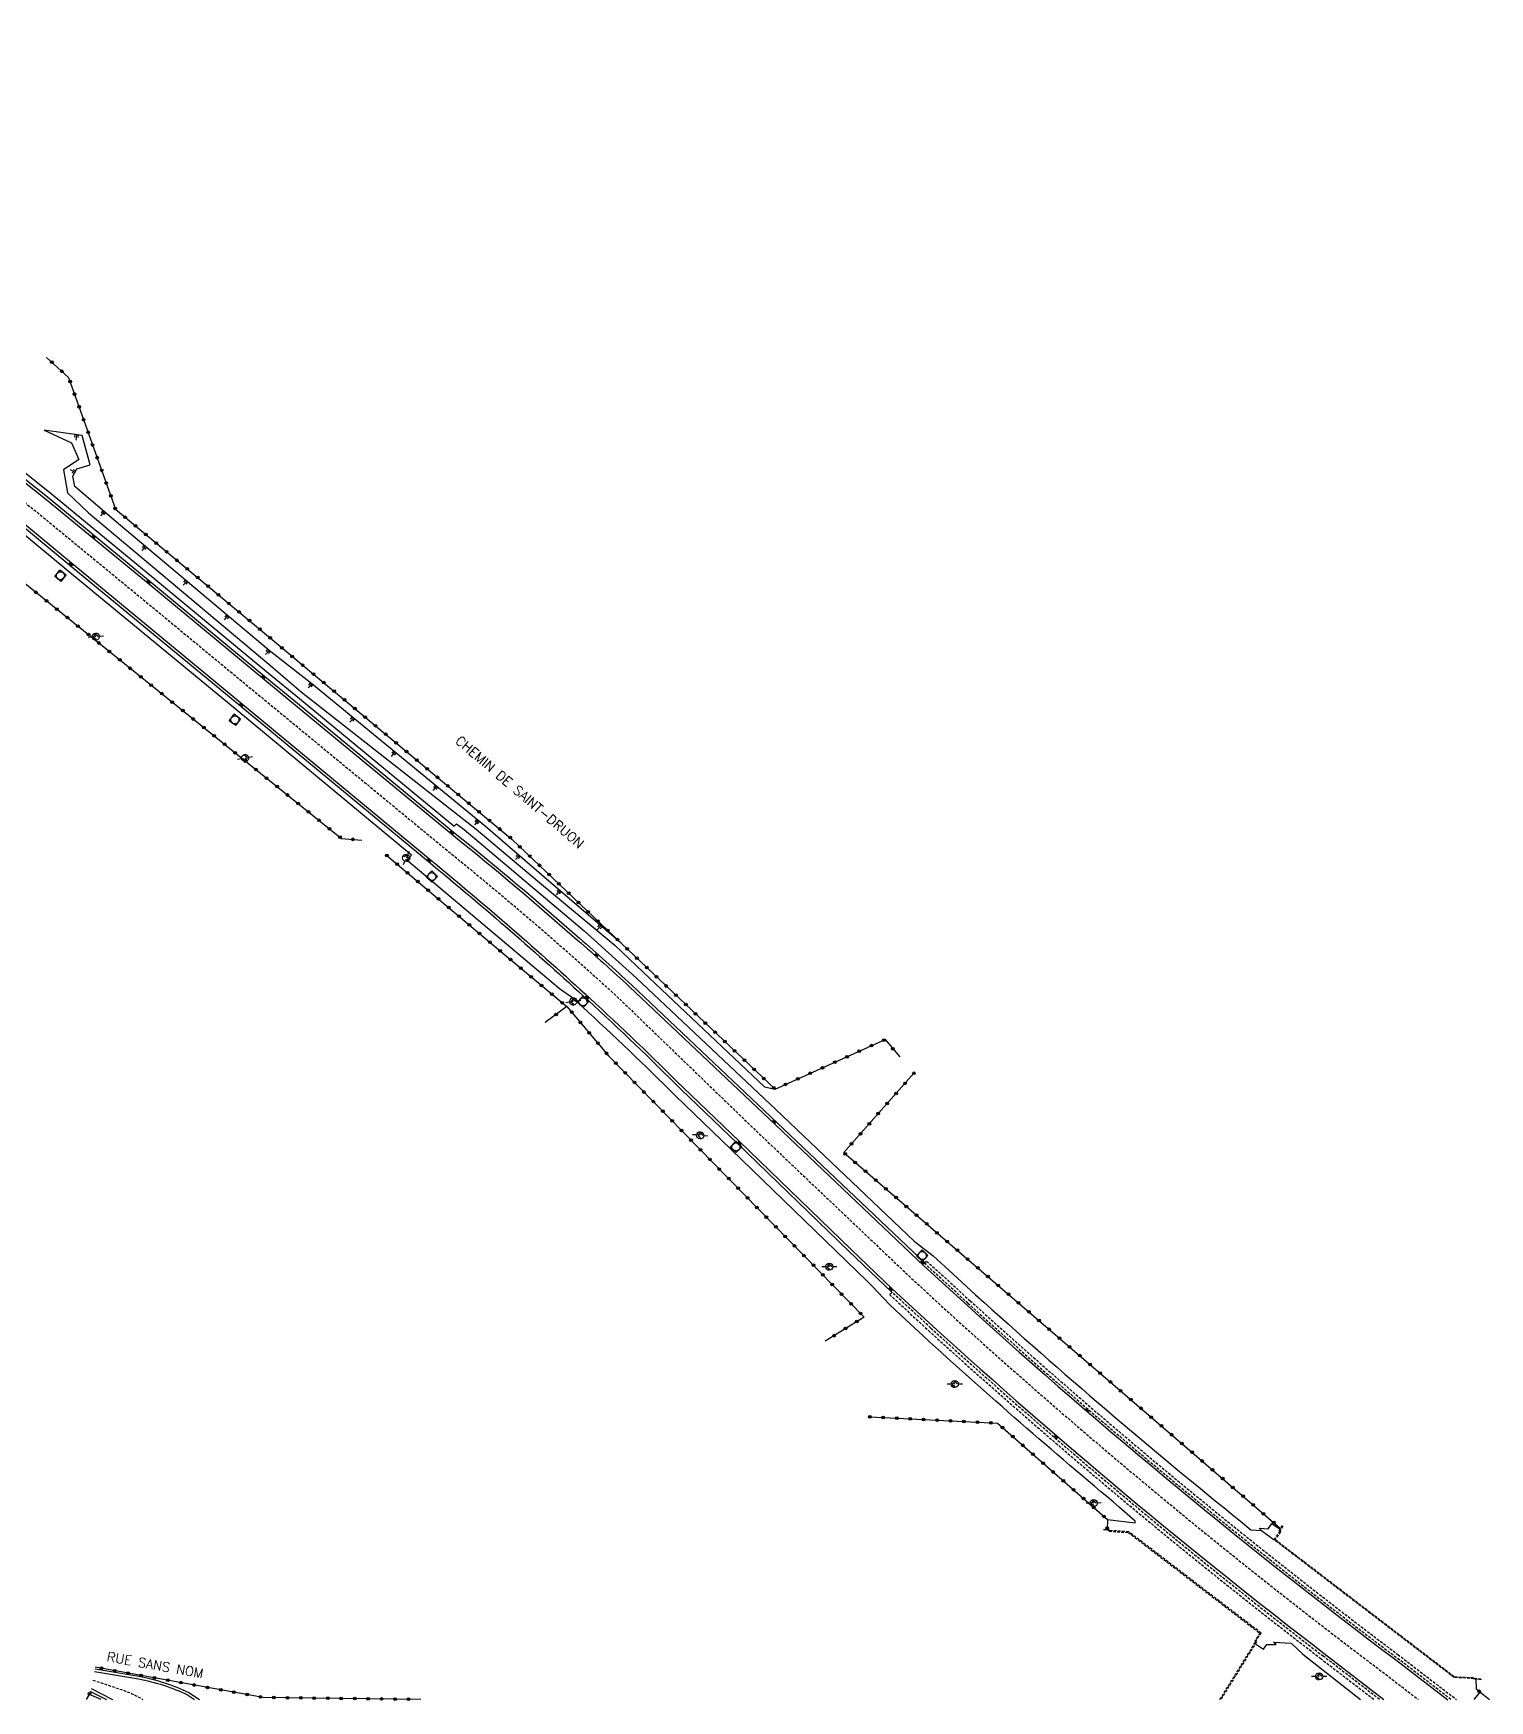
# Model space of a CAD drawing. Header units: millimetres. Extents: x 84999 to 86000, y 139000 to 140000.
# Drawn here: x 85635 to 85905.5, y 138999.8 to 139309.3 of the extents above; entities that cross this region are included whole.
import ezdxf
from ezdxf.enums import TextEntityAlignment as Align

# ---------------------------------------------------------------- set-up
doc = ezdxf.new("R2010")
doc.units = ezdxf.units.MM
doc.linetypes.add('DASHED', pattern=[0.75, 0.5, -0.25])
doc.layers.get('0').update_dxf_attribs({"linetype": 'CONTINUOUS'})
for name, color, linetype in [('W0001', 6, 'DASHED'), ('W0008', 7, 'CONTINUOUS'), ('W0112', 1, 'DASHED'), ('W0211', 2, 'CONTINUOUS'), ('W0322', 7, 'CONTINUOUS'), ('W0334', 7, 'CONTINUOUS'), ('W0400', 7, 'CONTINUOUS'), ('W0420', 7, 'CONTINUOUS'), ('W0471', 7, 'CONTINUOUS'), ('W0989', 7, 'CONTINUOUS')]:
    doc.layers.add(name, color=color, linetype=linetype)
doc.styles.get("Standard").update_dxf_attribs({"font": 'romans.shx', "width": 0.85})

# ---------------------------------------------------------------- blocks, each defined once
blk = doc.blocks.new('T400')
for p, q in [((-0.15, 0.3), (0.15, 0.3)), ((-0.15, -0.25), (-0.15, 0.3)), ((-0.15, 0.15), (0.15, 0.15)), ((-0.15, 0), (0.15, 0)), ((0.15, 0.3), (0.15, -0.25)), ((-0.15, -0.15), (0.15, -0.15)), ((-0.15, -0.25), (-0.15, -0.3)), ((-0.15, -0.3), (0.15, -0.3)), ((0.15, -0.3), (0.15, -0.25))]:
    blk.add_line(p, q)
blk = doc.blocks.new('T420')
for p, q in [((0.75, 0.75), (-0.75, 0.75)), ((-0.75, 0.75), (-0.75, -0.75)), ((0.75, 0.75), (0.75, -0.75)), ((0.75, -0.75), (-0.75, -0.75))]:
    blk.add_line(p, q)
blk.add_ellipse((0, 0), major_axis=(-0.53, 0.53), ratio=1, start_param=3.926991, end_param=10.210176)
blk = doc.blocks.new('T471')
for p, q in [((-0.333334, 0.333334), (-0.333334, -0.333334)), ((-0.333334, 0.333334), (0.333334, 0.333334)), ((-0.333334, 0), (0, 0)), ((0.500001, 0.500001), (1.000002, 1.000002)), ((-0.500001, -0.500001), (-1.000002, -1.000002)), ((-0.333334, -0.333334), (0.333334, -0.333334))]:
    blk.add_line(p, q)
blk.add_ellipse((0, 0), major_axis=(0.471405, 0.471405), ratio=1, start_param=5.4977871438, end_param=11.780972451)
blk = doc.blocks.new('t211o')
at = {"color": 0, "linetype": 'Continuous'}
for p, q in [((-0.29, 0.5), (-0.29, 0)), ((0, 1), (0, 0)), ((0.29, 0.5), (0.29, 0))]:
    blk.add_line(p, q, dxfattribs=at)
blk = doc.blocks.new('t322o')
at = {"color": 0, "linetype": 'Continuous'}
for radius in [0.25, 0.15]:
    blk.add_circle((0, 0), radius, dxfattribs=at)

msp = doc.modelspace()

# ---------------------------------------------------------------- linework, layer by layer
at = {"layer": 'W0001', "flags": 128}
for points in [[(85528.56, 139297.33), (85549.7, 139283.58), (85579.74, 139262.77), (85598.19, 139249.54), (85605.39, 139244.19), (85617.67, 139234.78), (85635.44, 139220.66), (85654.82, 139204.72), (85676.13, 139187.11), (85681.85, 139182.41), (85711.18, 139158.22, -0.01059), (85734.16, 139138.85, -0.0058), (85743.75, 139130.22), (85768.55, 139106.28), (85771.35, 139103.61), (85798.15, 139078.17), (85806.25, 139070.73, 0.022799), (85886, 139004.81), (85892.22, 139000.03)], [(85646.1, 139003.6), (85651.37, 139001.84, -0.058179), (85655.38, 139000)]]:
    msp.add_lwpolyline(points, format="xyb", dxfattribs=at)
at = {"layer": 'W0008'}
for points in [[(85519.04, 139308.93), (85529.52, 139302.19), (85551.76, 139286.88), (85558.88, 139281.7), (85599.95, 139251.85), (85607.18, 139246.47), (85619.5, 139237.04), (85637.32, 139222.88), (85656.72, 139206.92), (85678.02, 139189.32), (85683.75, 139184.62), (85713.06, 139160.43, -0.010585), (85736.13, 139140.99, -0.005809), (85745.79, 139132.3), (85771.66, 139107.85), (85800.45, 139080.53), (85808.52, 139073.11, 0.0228), (85888.03, 139007.39), (85897.76, 138999.91)], [(85505.22, 139306.92), (85547.1, 139280.32, -0.013675), (85577.63, 139260.2), (85596.41, 139246.89), (85612.82, 139234.56), (85624.61, 139225.2), (85632.28, 139219.18), (85642.53, 139210.69), (85673.51, 139185.1), (85709.1, 139155.64, -0.014167), (85738.42, 139130.17, -0.009852), (85755.71, 139113.63), (85766.12, 139103.64), (85786.85, 139083.62), (85794.63, 139076.19), (85802.08, 139069.33, 0.020882), (85874.77, 139008.55), (85885.88, 139000)], [(85646.42, 139005.2), (85654.56, 139003.82, -0.065203), (85663.7, 139000.84), (85665, 139000, 0.222496)], [(85645.78, 139002.01), (85649.74, 139000, -0.16149)]]:
    msp.add_lwpolyline(points, format="xyb", dxfattribs=at)
at = {"layer": 'W0112'}
for points in [[(85898.32, 139000), (85888.1, 139007.87, -0.0228), (85808.62, 139073.57), (85800.56, 139080.96), (85800.94, 139081.39), (85803.71, 139078.9), (85809.02, 139074.01, 0.0228), (85888.46, 139008.35), (85899.33, 139000)], [(85885.06, 139000), (85874.46, 139008.15, -0.020882), (85801.75, 139068.96), (85794.49, 139075.64), (85794.06, 139075.18)], [(85794.06, 139075.18), (85801.32, 139068.49, 0.020883), (85874.08, 139007.65), (85884.03, 139000)]]:
    msp.add_lwpolyline(points, format="xyb", dxfattribs=at)
for points in [[(85833.81, 139031.61), (85834.92, 139031.52), (85834.91, 139031.37), (85833.8, 139031.46)], [(85867.13, 139032.19), (85866.53, 139031.23), (85866.4, 139031.31), (85867.02, 139032.3)], [(85855.42, 139000), (85862.09, 139010.76), (85862.21, 139010.68), (85855.6, 139000)], [(85904.01, 139003.67), (85902.61, 139003.77), (85902.62, 139003.92), (85904, 139003.82)]]:
    msp.add_lwpolyline(points, dxfattribs=at)
for points in [[(85862.01, 139010.73), (85863.06, 139012.32), (85838.48, 139031.14), (85834.83, 139031.36), (85834.82, 139031.22), (85838.43, 139030.99), (85862.86, 139012.29), (85861.89, 139010.81)], [(85902.57, 139003.89), (85898.92, 139004.07), (85865.49, 139029.66), (85866.53, 139031.21), (85866.66, 139031.13), (85865.69, 139029.69), (85898.97, 139004.22), (85902.58, 139004.04)]]:
    msp.add_lwpolyline(points, close=True, dxfattribs=at)
at = {"layer": 'W0211'}
for points in [[(85744.22, 139140.4), (85729.43, 139153.12), (85719, 139162.07), (85686.76, 139188.56), (85678.83, 139194.75), (85650.88, 139218.29), (85642.77, 139225.17), (85642.37, 139227.13), (85643.1, 139228.48), (85645.61, 139229.19), (85644.1, 139234.69), (85637.08, 139235.66)], [(85637.08, 139235.66), (85642.13, 139233.28), (85643.5, 139230.19), (85640.64, 139228.28), (85641.38, 139224.02), (85645.24, 139220.37), (85679.15, 139191.91), (85684.76, 139187.1), (85717.28, 139161.55), (85728.65, 139152), (85743.1, 139139.98), (85748.28, 139135.01), (85770.81, 139113.76), (85772.79, 139113.31)], [(85647.62, 139000), (85645.45, 139000.94)]]:
    msp.add_lwpolyline(points, dxfattribs=at)
at = {"layer": 'W0322'}
for points in [[(85553.28, 139266.6), (85598.6, 139235.29), (85692.28, 139159.86), (85696.03, 139159.56)], [(85637.52, 139249.16), (85641.6, 139245.45), (85650.3, 139220.99), (85680.94, 139195.5), (85687.06, 139190.38), (85723.99, 139159.67), (85744.22, 139140.4), (85772.79, 139113.31), (85793.23, 139122.52), (85795.96, 139119.33)], [(85700.72, 139156.67), (85722.63, 139138.24), (85734.13, 139128.65), (85741.86, 139119.52), (85789.32, 139071), (85782.09, 139066.51)], [(85734.13, 139128.65), (85730.13, 139125.66)], [(85798.6, 139116.25), (85785.55, 139101.52), (85808.85, 139081.51), (85866.68, 139031.76)], [(85790.4, 139052.45), (85814.13, 139051.3), (85834.53, 139033.4), (85834.45, 139031.56)], [(85707.01, 139000), (85677.72, 139000.37), (85646.54, 139006)], [(85902.93, 139003.75), (85902.99, 139001.98), (85905.52, 139000)], [(85645.49, 139001.02), (85644.88, 139000)]]:
    msp.add_lwpolyline(points, dxfattribs=at)
at = {"layer": 'W0334'}
for points in [[(85519.34, 139309.33), (85529.83, 139302.59), (85552.08, 139287.26), (85559.21, 139282.08), (85600.28, 139252.23), (85607.52, 139246.85), (85619.84, 139237.41), (85637.66, 139223.25), (85657.06, 139207.29), (85678.37, 139189.68), (85684.1, 139184.98), (85713.41, 139160.8, -0.010584), (85736.49, 139141.35, -0.00581), (85746.16, 139132.65), (85772.03, 139108.19), (85800.83, 139080.86)], [(85513.19, 139301.28), (85546.84, 139279.9, -0.013675), (85577.35, 139259.79), (85596.11, 139246.49), (85612.51, 139234.17), (85624.3, 139224.8), (85631.97, 139218.79), (85642.22, 139210.31), (85673.19, 139184.72), (85708.78, 139155.26, -0.014167), (85738.08, 139129.81, -0.009854), (85755.36, 139113.27), (85765.77, 139103.28), (85786.51, 139083.25), (85794.49, 139075.64)], [(85609.37, 139246.6), (85620.19, 139238.3), (85638.03, 139224.13), (85657.44, 139208.16), (85678.74, 139190.56), (85684.47, 139185.86), (85713.21, 139162.15), (85713.61, 139162.57), (85715.05, 139161.51), (85737.33, 139142.71), (85747.03, 139133.97), (85772.92, 139109.51), (85798.63, 139085.1), (85802.18, 139082.38), (85805.8, 139079.03), (85810.05, 139075.13, 0.014157), (85859.27, 139033.07), (85861.18, 139031.49), (85863.16, 139031.39), (85865.49, 139029.66)], [(85834.54, 139033.42), (85839.7, 139032.82), (85839.71, 139033.13), (85836.73, 139035.72, -0.01061), (85800.35, 139067.43), (85797, 139070.52), (85794.14, 139073.24), (85790.86, 139076.73), (85789.89, 139077.64), (85764.67, 139102.13), (85754.24, 139112.13, 0.00986), (85737, 139128.63, 0.000787), (85735.41, 139130.09), (85732.79, 139131.91), (85704.39, 139155.84), (85705.28, 139156.76), (85672.51, 139183.89), (85641.53, 139209.48), (85631.29, 139217.96)], [(85646.5, 139005.69), (85654.64, 139004.32, -0.065453), (85663.94, 139001.28), (85665.91, 139000, 0.206474)], [(85645.55, 139001.56), (85648.64, 139000, -0.158596)]]:
    msp.add_lwpolyline(points, format="xyb", dxfattribs=at)
for points in [[(85863.16, 139031.39), (85862.8, 139031.78), (85864.38, 139031.7), (85865.06, 139032.67), (85866.61, 139031.63)], [(85862.01, 139010.35), (85863.51, 139009.36), (85864.15, 139010.23), (85865.89, 139010.18), (85865.39, 139010.62), (85868.63, 139010.43), (85870.79, 139008.41), (85881.53, 139000)], [(85903.74, 139001.39), (85902.59, 139000)]]:
    msp.add_lwpolyline(points, dxfattribs=at)

# ---------------------------------------------------------------- block references
at = {"layer": 'W0211'}
for p, rotation in [((85643.13, 139234.82), 172.085968269642), ((85642.76, 139227.85), 61.8003206710591), ((85648.24, 139220.53), 139.720756725177), ((85655.88, 139214.08), 139.884889089435), ((85663.53, 139207.63), 139.884889089435), ((85671.18, 139201.19), 139.884889089435), ((85678.83, 139194.75), 139.884889089435), ((85686.76, 139188.56), 140.580647035998), ((85694.49, 139182.21), 140.580647035998), ((85702.21, 139175.86), 140.580647035998), ((85709.94, 139169.51), 140.580647035998), ((85717.66, 139163.16), 140.580647035998), ((85725.27, 139156.68), 139.373887154917), ((85732.86, 139150.17), 139.311706020724), ((85740.44, 139143.65), 139.311706020724)]:
    msp.add_blockref('t211o', p, dxfattribs=dict(at, rotation=rotation))
at = {"layer": 'W0322'}
for p, rotation in [((85638.5, 139248.26), 137.804607265894), ((85640.36, 139246.58), 137.804607265894), ((85641.87, 139244.68), 109.5803279933279), ((85642.71, 139242.32), 109.5803279933279), ((85643.55, 139239.97), 109.5803279933279), ((85644.39, 139237.61), 109.5803279933279), ((85645.23, 139235.26), 109.5803279933279), ((85646.06, 139232.9), 109.5803279933279), ((85646.9, 139230.55), 109.5803279933279), ((85647.74, 139228.19), 109.5803279933279), ((85648.58, 139225.84), 109.5803279933279), ((85649.42, 139223.48), 109.5803279933279), ((85650.25, 139221.12), 109.5803279933279), ((85652.11, 139219.48), 140.253609594735), ((85654.03, 139217.88), 140.253609594735), ((85655.96, 139216.28), 140.253609594735), ((85657.88, 139214.69), 140.253609594735), ((85659.8, 139213.09), 140.253609594735), ((85661.72, 139211.49), 140.253609594735), ((85663.64, 139209.89), 140.253609594735), ((85665.57, 139208.29), 140.253609594735), ((85667.49, 139206.69), 140.253609594735), ((85635.53, 139205.55), 321.1593075873039), ((85637.48, 139203.98), 321.1593075873039), ((85669.41, 139205.09), 140.253609594735), ((85671.33, 139203.5), 140.253609594735), ((85639.42, 139202.42), 321.1593075873039), ((85641.37, 139200.85), 321.1593075873039), ((85673.26, 139201.9), 140.253609594735), ((85675.18, 139200.3), 140.253609594735), ((85643.32, 139199.28), 321.1593075873039), ((85645.27, 139197.71), 321.1593075873039), ((85677.1, 139198.7), 140.253609594735), ((85679.02, 139197.1), 140.253609594735), ((85647.21, 139196.14), 321.1593075873039), ((85649.16, 139194.58), 321.1593075873039), ((85681.21, 139195.25), 320.255885668359), ((85651.11, 139193.01), 321.1593075873039), ((85653.05, 139191.44), 321.1593075873039), ((85683.13, 139193.65), 320.255885668359), ((85685.06, 139192.05), 320.255885668359), ((85655, 139189.87), 321.1593075873039), ((85656.95, 139188.3), 321.1593075873039), ((85687.06, 139190.38), 320.255885668359), ((85688.98, 139188.78), 320.255885668359), ((85658.9, 139186.74), 321.1593075873039), ((85660.84, 139185.17), 321.1593075873039), ((85690.91, 139187.18), 320.255885668359), ((85692.83, 139185.58), 320.255885668359), ((85662.79, 139183.6), 321.1593075873039), ((85664.74, 139182.03), 321.1593075873039), ((85694.75, 139183.98), 320.255885668359), ((85696.67, 139182.39), 320.255885668359), ((85666.69, 139180.46), 321.1593075873039), ((85668.63, 139178.9), 321.1593075873039), ((85698.6, 139180.79), 320.255885668359), ((85700.52, 139179.19), 320.255885668359), ((85670.58, 139177.33), 321.1593075873039), ((85672.53, 139175.76), 321.1593075873039), ((85702.44, 139177.59), 320.255885668359), ((85704.36, 139175.99), 320.255885668359), ((85674.47, 139174.19), 321.1593075873039), ((85676.42, 139172.63), 321.1593075873039), ((85706.28, 139174.39), 320.255885668359), ((85708.21, 139172.8), 320.255885668359), ((85678.37, 139171.06), 321.1593075873039), ((85680.32, 139169.49), 321.1593075873039), ((85710.13, 139171.2), 320.255885668359), ((85712.05, 139169.6), 320.255885668359), ((85682.26, 139167.92), 321.1593075873039), ((85684.21, 139166.35), 321.1593075873039), ((85713.97, 139168), 320.255885668359), ((85715.9, 139166.4), 320.255885668359), ((85686.16, 139164.79), 321.1593075873039), ((85688.1, 139163.22), 321.1593075873039), ((85717.82, 139164.8), 320.255885668359), ((85719.74, 139163.21), 320.255885668359), ((85690.05, 139161.65), 321.1593075873039), ((85692, 139160.08), 321.1593075873039), ((85721.66, 139161.61), 320.255885668359), ((85723.59, 139160.01), 320.255885668359), ((85694.41, 139159.69), 355.513638836278), ((85725.42, 139158.31), 316.389970745979), ((85700.72, 139156.67), 319.920334112197), ((85702.63, 139155.07), 319.920334112197), ((85727.23, 139156.59), 316.389970745979), ((85729.04, 139154.86), 316.389970745979), ((85704.54, 139153.46), 319.920334112197), ((85706.46, 139151.85), 319.920334112197), ((85730.85, 139153.14), 316.389970745979), ((85732.66, 139151.41), 316.389970745979), ((85708.37, 139150.24), 319.920334112197), ((85710.28, 139148.63), 319.920334112197), ((85734.47, 139149.69), 316.389970745979), ((85736.28, 139147.96), 316.389970745979), ((85712.19, 139147.02), 319.920334112197), ((85714.11, 139145.41), 319.920334112197), ((85738.09, 139146.24), 316.389970745979), ((85739.9, 139144.52), 316.389970745979), ((85716.02, 139143.8), 319.920334112197), ((85717.93, 139142.19), 319.920334112197), ((85741.71, 139142.79), 316.389970745979), ((85719.85, 139140.58), 319.920334112197), ((85721.76, 139138.97), 319.920334112197), ((85743.52, 139141.07), 316.389970745979), ((85745.33, 139139.35), 316.526886197312), ((85723.68, 139137.36), 320.190363199028), ((85725.6, 139135.76), 320.190363199028), ((85747.15, 139137.63), 316.526886197312), ((85748.96, 139135.9), 316.526886197312), ((85727.52, 139134.16), 320.190363199028), ((85729.44, 139132.56), 320.190363199028), ((85750.78, 139134.18), 316.526886197312), ((85752.59, 139132.46), 316.526886197312), ((85731.36, 139130.96), 320.190363199028), ((85733.28, 139129.36), 320.190363199028), ((85754.4, 139130.74), 316.526886197312), ((85756.22, 139129.02), 316.526886197312), ((85732.13, 139127.15), 216.736635707263), ((85735.03, 139127.59), 310.244801044526), ((85758.03, 139127.3), 316.526886197312), ((85736.64, 139125.68), 310.244801044526), ((85738.26, 139123.77), 310.244801044526), ((85759.85, 139125.58), 316.526886197312), ((85761.66, 139123.86), 316.526886197312), ((85739.87, 139121.87), 310.244801044526), ((85741.49, 139119.96), 310.244801044526), ((85763.47, 139122.14), 316.526886197312), ((85765.29, 139120.42), 316.526886197312), ((85788.44, 139120.36), 24.2382696218424), ((85790.72, 139121.39), 24.2382696218424), ((85793, 139122.41), 24.2382696218424), ((85794.69, 139120.81), 310.641265339442), ((85743.21, 139118.14), 314.367908910379), ((85767.1, 139118.7), 316.526886197312), ((85768.92, 139116.98), 316.526886197312), ((85781.6, 139117.28), 24.2382696218424), ((85783.88, 139118.31), 24.2382696218424), ((85786.16, 139119.33), 24.2382696218424), ((85744.96, 139116.36), 314.367908910379), ((85746.7, 139114.57), 314.367908910379), ((85770.73, 139115.26), 316.526886197312), ((85772.55, 139113.54), 316.526886197312), ((85774.76, 139114.2), 24.2382696218424), ((85777.04, 139115.23), 24.2382696218424), ((85779.32, 139116.25), 24.2382696218424), ((85796.94, 139114.38), 228.451383323811), ((85798.6, 139116.25), 228.451383323811), ((85748.45, 139112.78), 314.367908910379), ((85750.2, 139110.99), 314.367908910379), ((85793.63, 139110.64), 228.451383323811), ((85795.29, 139112.51), 228.451383323811), ((85751.95, 139109.21), 314.367908910379), ((85753.7, 139107.42), 314.367908910379), ((85791.97, 139108.77), 228.451383323811), ((85755.44, 139105.63), 314.367908910379), ((85788.65, 139105.02), 228.451383323811), ((85790.31, 139106.89), 228.451383323811), ((85757.19, 139103.85), 314.367908910379), ((85758.94, 139102.06), 314.367908910379), ((85785.8, 139101.31), 319.3464815893419), ((85787, 139103.15), 228.451383323811), ((85760.69, 139100.27), 314.367908910379), ((85762.44, 139098.48), 314.367908910379), ((85787.69, 139099.68), 319.3464815893419), ((85789.59, 139098.06), 319.3464815893419), ((85764.19, 139096.7), 314.367908910379), ((85765.93, 139094.91), 314.367908910379), ((85791.49, 139096.43), 319.3464815893419), ((85767.68, 139093.12), 314.367908910379), ((85793.38, 139094.8), 319.3464815893419), ((85795.28, 139093.17), 319.3464815893419), ((85769.43, 139091.33), 314.367908910379), ((85771.18, 139089.55), 314.367908910379), ((85797.18, 139091.54), 319.3464815893419), ((85799.07, 139089.91), 319.3464815893419), ((85772.93, 139087.76), 314.367908910379), ((85774.67, 139085.97), 314.367908910379), ((85800.97, 139088.28), 319.3464815893419), ((85802.87, 139086.65), 319.3464815893419), ((85776.42, 139084.19), 314.367908910379), ((85804.76, 139085.03), 319.3464815893419), ((85806.66, 139083.4), 319.3464815893419), ((85778.17, 139082.4), 314.367908910379), ((85779.92, 139080.61), 314.367908910379), ((85808.56, 139081.77), 319.3464815893419), ((85810.45, 139080.14), 319.291130799506), ((85781.67, 139078.82), 314.367908910379), ((85783.42, 139077.04), 314.367908910379), ((85812.35, 139078.51), 319.291130799506), ((85814.24, 139076.88), 319.291130799506), ((85785.16, 139075.25), 314.367908910379), ((85786.91, 139073.46), 314.367908910379), ((85816.14, 139075.25), 319.291130799506), ((85818.03, 139073.62), 319.291130799506), ((85787.99, 139070.18), 211.896358270869), ((85788.66, 139071.68), 314.367908910379), ((85819.93, 139071.99), 319.291130799506), ((85821.82, 139070.35), 319.291130799506), ((85783.75, 139067.54), 211.896358270869), ((85785.87, 139068.86), 211.896358270869), ((85823.72, 139068.72), 319.291130799506), ((85825.61, 139067.09), 319.291130799506), ((85827.51, 139065.46), 319.291130799506), ((85829.4, 139063.83), 319.291130799506), ((85831.3, 139062.2), 319.291130799506), ((85833.19, 139060.57), 319.291130799506), ((85835.09, 139058.94), 319.291130799506), ((85836.98, 139057.31), 319.291130799506), ((85838.88, 139055.68), 319.291130799506), ((85790.4, 139052.45), 357.214940335362), ((85792.9, 139052.33), 357.214940335362), ((85795.39, 139052.21), 357.214940335362), ((85797.89, 139052.09), 357.214940335362), ((85800.39, 139051.96), 357.214940335362), ((85802.88, 139051.84), 357.214940335362), ((85805.38, 139051.72), 357.214940335362), ((85807.88, 139051.6), 357.214940335362), ((85840.77, 139054.05), 319.291130799506), ((85842.67, 139052.42), 319.291130799506), ((85810.38, 139051.48), 357.214940335362), ((85812.87, 139051.36), 357.214940335362), ((85815.06, 139050.48), 318.736463007119), ((85816.94, 139048.83), 318.736463007119), ((85844.56, 139050.79), 319.291130799506), ((85846.46, 139049.16), 319.291130799506), ((85818.82, 139047.18), 318.736463007119), ((85820.7, 139045.53), 318.736463007119), ((85848.35, 139047.53), 319.291130799506), ((85850.25, 139045.9), 319.291130799506), ((85822.58, 139043.88), 318.736463007119), ((85824.46, 139042.23), 318.736463007119), ((85852.14, 139044.27), 319.291130799506), ((85854.04, 139042.64), 319.291130799506), ((85826.34, 139040.59), 318.736463007119), ((85855.93, 139041), 319.291130799506), ((85857.83, 139039.37), 319.291130799506), ((85828.22, 139038.94), 318.736463007119), ((85830.1, 139037.29), 318.736463007119), ((85859.72, 139037.74), 319.291130799506), ((85861.62, 139036.11), 319.291130799506), ((85831.98, 139035.64), 318.736463007119), ((85833.86, 139033.99), 318.736463007119), ((85863.51, 139034.48), 319.291130799506), ((85834.46, 139031.8), 267.594417775808), ((85865.41, 139032.85), 319.291130799506), ((85647.71, 139005.79), 169.769754210135), ((85650.17, 139005.34), 169.769754210135), ((85652.63, 139004.9), 169.769754210135), ((85655.09, 139004.45), 169.769754210135), ((85657.55, 139004.01), 169.769754210135), ((85660.01, 139003.57), 169.769754210135), ((85662.47, 139003.12), 169.769754210135), ((85664.93, 139002.68), 169.769754210135), ((85667.39, 139002.23), 169.769754210135), ((85645.49, 139001.02), 239.138215292222), ((85669.85, 139001.79), 169.769754210135), ((85672.31, 139001.35), 169.769754210135), ((85674.78, 139000.9), 169.769754210135), ((85677.24, 139000.46), 169.769754210135), ((85679.73, 139000.35), 179.275278453516), ((85682.23, 139000.31), 179.275278453516), ((85684.73, 139000.28), 179.275278453516), ((85687.23, 139000.25), 179.275278453516), ((85689.73, 139000.22), 179.275278453516), ((85692.23, 139000.19), 179.275278453516), ((85694.73, 139000.16), 179.275278453516), ((85697.23, 139000.12), 179.275278453516), ((85699.73, 139000.09), 179.275278453516), ((85702.23, 139000.06), 179.275278453516), ((85704.73, 139000.03), 179.275278453516), ((85903.58, 139001.51), 321.979504676594)]:
    msp.add_blockref('t322o', p, dxfattribs=dict(at, rotation=rotation))
at = {"layer": 'W0400'}
for p, rotation in [((85646.17, 139215.78), 230.437225751759), ((85642.03, 139210.8), 50.39908987774001), ((85656.41, 139207.41), 230.437225751759), ((85677.72, 139189.79), 227.2886630036105), ((85673.7, 139184.64), 50.43504086953204), ((85712.74, 139160.88), 50.47811588534699), ((85708.56, 139155.76), 50.38597114543898), ((85739.59, 139138.14), 48.00403631900094), ((85737.91, 139130.32), 48.24383326091705), ((85772.59, 139107.18), 46.61944046757191), ((85766.2, 139103.25), 46.18969898534803), ((85800.12, 139081.07), 46.49098309943508), ((85794.3, 139076.15), 46.32160484694998), ((85830.77, 139053.66), 48.37071522897597), ((85824.98, 139048.73), 48.25291603636801)]:
    msp.add_blockref('T400', p, dxfattribs=dict(at, rotation=rotation))
at = {"layer": 'W0420'}
for p, rotation in [((85640.07, 139208.63), 231.258649739042), ((85672.48, 139181.87), 233.202515389075), ((85709.05, 139152.77), 226.070939470821), ((85737.13, 139129.5), 318.2438332609171), ((85765.54, 139102.58), 316.189698985348), ((85800.14, 139082.4), 316.490983099435)]:
    msp.add_blockref('T420', p, dxfattribs=dict(at, rotation=rotation))
at = {"layer": 'W0471'}
for p, rotation in [((85646.65, 139197.32), 321.861372801612), ((85674.36, 139174.79), 146.02104711493), ((85704.3, 139156.23), 200.1214886041565), ((85735.33, 139129.58), 325.54096335227), ((85758.9, 139104.74), 310.244801044526), ((85782.88, 139080.35), 315.991688177465), ((85806.17, 139058.56), 316.419789931761), ((85831.98, 139036.46), 318.2529160363679), ((85873.86, 139004.28), 316.849553489801)]:
    msp.add_blockref('T471', p, dxfattribs=dict(at, rotation=rotation))

# ---------------------------------------------------------------- texts
at = {"layer": 'W0989'}
for s, rotation, p in [('CHEMIN DE SAINT-DRUON', 319.2764, (85725.38, 139168.48)), ('RUE SANS NOM', 349.8443, (85657.7, 139006.4))]:
    msp.add_text(s, height=1.75, rotation=rotation, dxfattribs=at).set_placement(p, align=Align.MIDDLE)

doc.saveas('drawing.dxf')
